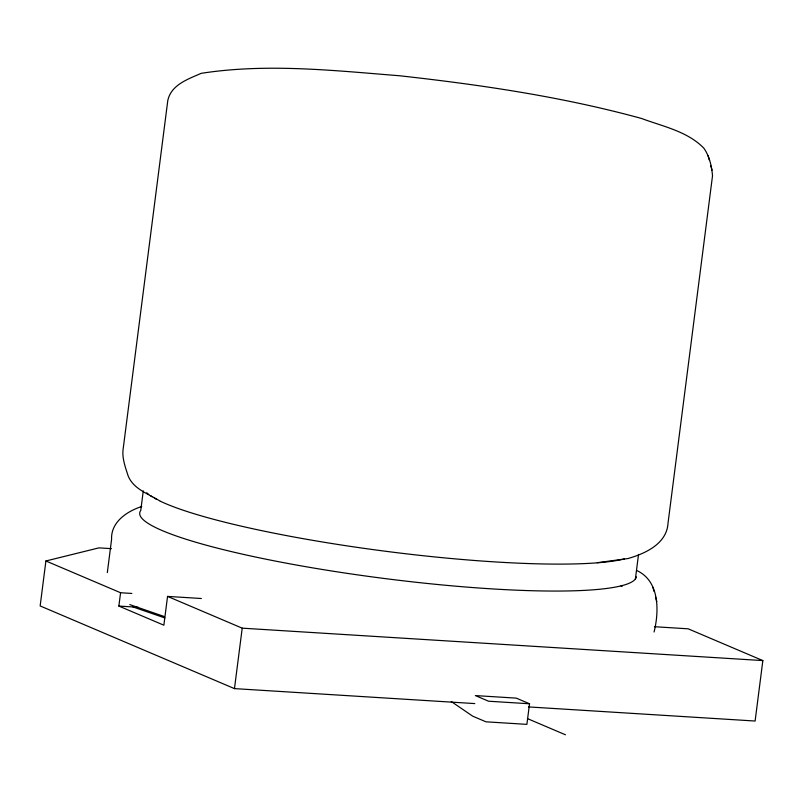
<?xml version="1.0" encoding="UTF-8"?>
<svg xmlns="http://www.w3.org/2000/svg" width="803" height="803" viewBox="0 0 803 803"><rect width="100%" height="100%" fill="white"/><g stroke="black" fill="none" stroke-linecap="round" stroke-linejoin="round"><path stroke-width="1.2" d="M111.466 548.65L98.95 547.867L45.912 560.976L40.15 605.934L234.466 688.613L474.764 703.579M107.321 572.589L111.587 539.325C110.774 522.02 127.135 511.19 141.76 506.512M201.342 598.506L167.556 596.398L163.862 625.206L118.864 606.064L120.57 592.744L45.912 560.976M143.275 490.864L140.766 510.457A250.365 33.977 7.3 0 0 373.224 577.036A250.365 33.977 7.3 0 0 636.357 576.855M234.466 688.613L242.215 628.167L167.556 596.398M529.528 703.769L488.605 701.22L475.346 695.579L516.269 698.128L529.528 703.769L526.888 724.366L485.966 721.817L472.706 716.176L451.246 701.521M635.394 578.963L638.526 554.461M654.074 632.011C659.243 611.244 659.685 580.981 636.869 570.592M654.395 626.711L688.191 628.819L762.85 660.588L755.111 721.034L528.575 706.921M597.322 562.702L627.996 558.537C645.16 553.638 666.881 543.782 668.026 523.144L712.512 175.847C711.729 166.261 709.481 156.113 703.819 148.153C687.408 131.27 662.786 126.422 641.537 118.473C562.391 96.751 480.967 84.817 399.513 75.753C333.697 70.523 266.897 63.116 201.192 73.334C188.243 79.065 171.24 84.656 167.807 100.415L123.321 447.713C121.574 457.389 125.278 466.934 128.179 476.008C133.629 489.298 148.615 493.905 159.767 500.921M120.57 592.744L131.833 593.447M118.864 606.064L138.026 607.259M242.215 628.167L762.85 660.588M621.03 585.879L622.195 586.19M164.525 616.614L129.785 604.609M164.896 617.959L133.027 606.948M527.471 718.625L565.483 734.795M708.095 155.782L709.29 160.028M710.816 165.86L712.03 170.166M652.839 587.134L654.033 591.379M655.559 597.211L656.774 601.517M624.483 558.928A250.365 33.977 7.3 0 1 393.892 552.313A250.365 33.977 7.3 0 1 160.259 501.182M156.515 499.305A250.365 33.977 7.3 0 1 154.266 498.071M152.219 496.846A250.365 33.977 7.3 0 1 150.382 495.652M148.756 494.477A250.365 33.977 7.3 0 1 146.708 492.761"/></g></svg>
